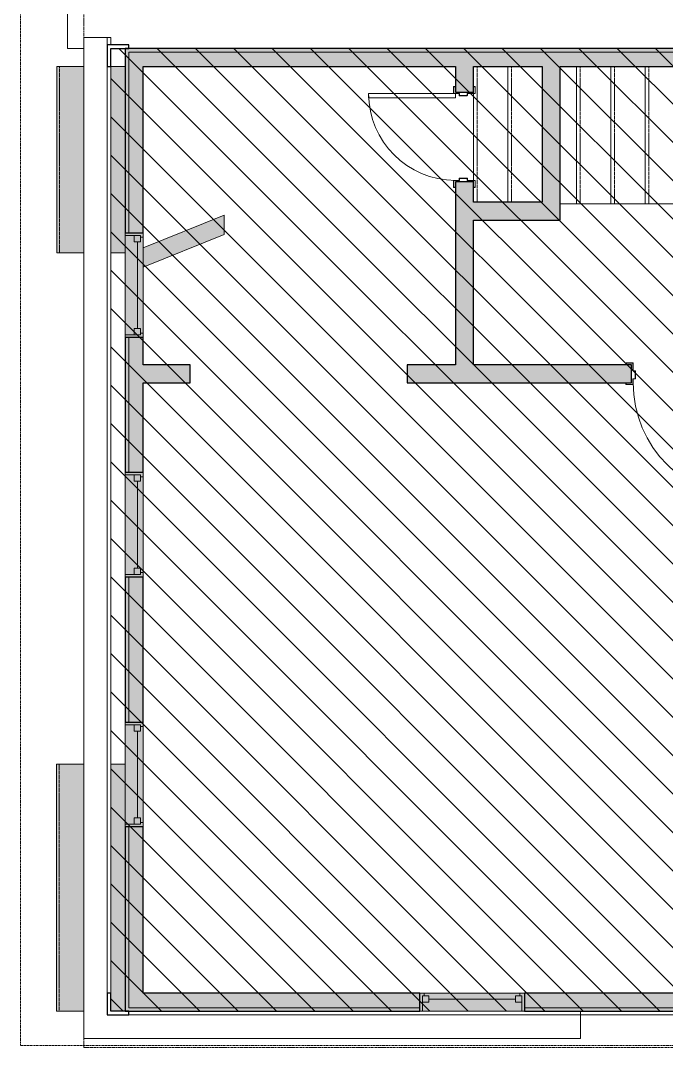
# Model space of a CAD drawing. Header units: inches. Extents: x -356 to 6227, y -17 to 1548.
# Drawn here: x 1926.3 to 2105.1, y 1005.2 to 1289.3 of the extents above; entities that cross this region are included whole.
import ezdxf

# ---------------------------------------------------------------- set-up
doc = ezdxf.new("R2010")
doc.units = ezdxf.units.IN
doc.header["$MEASUREMENT"] = 0
for name, pattern in [('Aligning Line 1_8_', [0.25, 0.125, -0.125]), ('Double Dash 3_8_', [1, 0.375, -0.125, 0.125, -0.125, 0.125, -0.125]), ('Overhead 1_16_', [0.101562, 0.0625, -0.039062])]:
    doc.linetypes.add(name, pattern=pattern)
for name, color, linetype, lineweight in [('A-DETL-GENF-1', 8, 'Continuous', 9), ('A-DETL-THIN', 151, 'Continuous', 9), ('A-DOOR', 31, 'Continuous', 9), ('A-DOOR-FRAM', 31, 'Continuous', 13), ('A-FLOR', 192, 'Continuous', 9), ('A-GENM', 5, 'Continuous', 9), ('A-GLAZ', 151, 'Continuous', 9), ('A-GLAZ-1', 151, 'Continuous', 13), ('A-GLAZ-2', 151, 'Continuous', 15), ('A-WALL', 113, 'Continuous', 9), ('A-WALL-1', 113, 'Continuous', 25), ('C-PROP-LINE', 91, 'Double Dash 3_8_', 13), ('C-TOPO', 7, 'Continuous', 9), ('G-ANNO-SYMB', 111, 'Aligning Line 1_8_', 9), ('G-ANNO-TEXT-1', 145, 'Continuous', 9), ('I-WALL', 2, 'Continuous', 9), ('I-WALL-1', 2, 'Continuous', 25), ('S-STRS', 31, 'Continuous', 9), ('S-STRS-1', 31, 'Overhead 1_16_', 9)]:
    doc.layers.add(name, color=color, linetype=linetype, lineweight=lineweight)

# ---------------------------------------------------------------- blocks, each defined once
blk = doc.blocks.new('M_Double Hung with Trim - 29_ x 60_ _ 23_-822686-AREA DIAGRAM - 2ND FLOOR - EXISTING')
at = {"layer": 'A-GLAZ-1'}
for p, q in [((-13.25, 2.5), (-14.5, 2.5)), ((-13.75, 1.75), (-12, 1.75)), ((-13.75, 0), (-13.75, 1.75)), ((-13.75, 1.75), (-13.25, 1.75)), ((-13.75, 1.75), (-13.75, -2.5)), ((-13.25, 2.5), (-13.25, 1.75)), ((-12, 0), (-12, 1.75)), ((12, 0), (12, 1.75)), ((13.75, 1.75), (12, 1.75)), ((13.25, 2.5), (14.5, 2.5)), ((13.25, 1.75), (13.25, 2.5)), ((13.25, 1.75), (13.75, 1.75)), ((13.75, 0), (13.75, 1.75)), ((13.75, 1.75), (13.75, -2.5)), ((-14.5, -2.5), (-13.75, -2.5)), ((-13.75, 0), (-12, 0)), ((13.75, 0), (12, 0)), ((14.5, -2.5), (13.75, -2.5))]:
    blk.add_line(p, q, dxfattribs=at)
at = {"layer": 'A-GLAZ-2'}
blk.add_line((-12, 0.87), (12, 0.87), dxfattribs=at)
blk = doc.blocks.new('Hollow Metal Frame - 2_ 0_W x 6_-8_H-760311-AREA DIAGRAM - 2ND FLOOR - EXISTING')
at = {"layer": 'A-DOOR'}
for p, q in [((-12, -2.5), (-10.88, -2.5)), ((-12, -26.5), (-12, -2.5)), ((-10.88, -2.5), (-10.88, -26.5)), ((-10.88, -26.5), (-12, -26.5))]:
    blk.add_line(p, q, dxfattribs=at)
blk.add_arc((-12, -2.5), 24, 270, 360, dxfattribs=at)
at = {"layer": 'A-DOOR-FRAM'}
for p, q in [((-14, 2.9), (-14, 2.6)), ((-13.94, 2.6), (-13.94, 2.9)), ((-12.1, 3), (-13.9, 3)), ((-13.9, 2.94), (-12.1, 2.94)), ((-12.06, 2.9), (-12.06, 0.85)), ((-12, 0.85), (-12, 2.9)), ((12, 2.9), (12, 0.85)), ((12.06, 0.85), (12.06, 2.9)), ((13.9, 3), (12.1, 3)), ((12.1, 2.94), (13.9, 2.94)), ((13.94, 2.9), (13.94, 2.6)), ((14, 2.6), (14, 2.9)), ((-13.69, 2.56), (-13.9, 2.56)), ((-13.9, 2.5), (-13.69, 2.5)), ((-13.69, 2.5), (-13.69, 2.56)), ((-11.48, 0.81), (-11.96, 0.81)), ((-11.96, 0.75), (-11.48, 0.75)), ((-11.44, 0.71), (-11.44, -1.33)), ((-11.38, -1.33), (-11.38, 0.71)), ((11.37, 0.71), (11.37, -1.33)), ((11.44, -1.33), (11.44, 0.71)), ((11.96, 0.81), (11.48, 0.81)), ((11.48, 0.75), (11.96, 0.75)), ((13.69, 2.56), (13.69, 2.5)), ((13.9, 2.56), (13.69, 2.56)), ((13.69, 2.5), (13.9, 2.5)), ((-14, -2.6), (-14, -2.9)), ((-13.94, -2.9), (-13.94, -2.6)), ((-13.69, -2.5), (-13.9, -2.5)), ((-13.9, -2.56), (-13.69, -2.56)), ((-13.69, -2.56), (-13.69, -2.5)), ((-12.06, -1.47), (-12.06, -2.9)), ((-12, -2.9), (-12, -1.47)), ((-11.48, -1.37), (-11.96, -1.37)), ((-11.96, -1.43), (-11.48, -1.43)), ((11.96, -1.37), (11.48, -1.37)), ((11.48, -1.43), (11.96, -1.43)), ((12, -1.47), (12, -2.9)), ((12.06, -2.9), (12.06, -1.47)), ((13.9, -2.5), (13.69, -2.5)), ((13.69, -2.5), (13.69, -2.56)), ((13.69, -2.56), (13.9, -2.56)), ((13.94, -2.6), (13.94, -2.9)), ((14, -2.9), (14, -2.6)), ((-12.1, -2.94), (-13.9, -2.94)), ((-13.9, -3), (-12.1, -3)), ((13.9, -2.94), (12.1, -2.94)), ((12.1, -3), (13.9, -3))]:
    blk.add_line(p, q, dxfattribs=at)
for centre, radius, start, end in [((-13.9, 2.9), 0.101, 90, 180), ((-13.9, 2.9), 0.04, 90, 180), ((-12.1, 2.9), 0.101, 360, 90), ((-12.1, 2.9), 0.04, 0, 90), ((12.1, 2.9), 0.101, 90, 180), ((12.1, 2.9), 0.04, 90, 180), ((13.9, 2.9), 0.101, 360, 90), ((13.9, 2.9), 0.04, 0, 90), ((-13.9, 2.6), 0.101, 180, 270), ((-13.9, 2.6), 0.04, 180, 270), ((-11.96, 0.85), 0.101, 180, 270), ((-11.96, 0.85), 0.04, 180, 270), ((-11.48, 0.71), 0.101, 360, 90), ((-11.48, 0.71), 0.04, 360, 90), ((11.48, 0.71), 0.101, 90, 180), ((11.48, 0.71), 0.04, 90, 180), ((11.96, 0.85), 0.04, 270, 0), ((11.96, 0.85), 0.101, 270, 360), ((13.9, 2.6), 0.101, 270, 360), ((13.9, 2.6), 0.04, 270, 360), ((-13.9, -2.6), 0.101, 90, 180), ((-13.9, -2.6), 0.04, 90, 180), ((-11.96, -1.47), 0.101, 90, 180), ((-11.96, -1.47), 0.04, 90, 180), ((-11.48, -1.33), 0.04, 270, 0), ((-11.48, -1.33), 0.101, 270, 360), ((11.48, -1.33), 0.101, 180, 270), ((11.48, -1.33), 0.04, 180, 270), ((11.96, -1.47), 0.101, 0, 90), ((11.96, -1.47), 0.04, 360, 90), ((13.9, -2.6), 0.101, 0, 90), ((13.9, -2.6), 0.04, 0, 90), ((-13.9, -2.9), 0.101, 180, 270), ((-13.9, -2.9), 0.04, 180, 270), ((-12.1, -2.9), 0.04, 270, 360), ((-12.1, -2.9), 0.101, 270, 360), ((12.1, -2.9), 0.101, 180, 270), ((12.1, -2.9), 0.04, 180, 270), ((13.9, -2.9), 0.101, 270, 0), ((13.9, -2.9), 0.04, 270, 360)]:
    blk.add_arc(centre, radius, start, end, dxfattribs=at)
blk = doc.blocks.new('Hollow Metal Frame - 2_ 8_W x 6_-8_H-V7-AREA DIAGRAM - 2ND FLOOR - EXISTING')
at = {"layer": 'A-DOOR'}
for p, q in [((-14.88, 34.5), (-16, 34.5)), ((-16, 34.5), (-16, 2.5)), ((-14.88, 2.5), (-14.88, 34.5)), ((-16, 2.5), (-14.88, 2.5))]:
    blk.add_line(p, q, dxfattribs=at)
blk.add_arc((-16, 2.5), 32, 0, 90, dxfattribs=at)
at = {"layer": 'A-DOOR-FRAM'}
for p, q in [((-18, 2.6), (-18, 2.9)), ((-17.94, 2.9), (-17.94, 2.6)), ((-17.9, 3), (-16.1, 3)), ((-16.1, 2.94), (-17.9, 2.94)), ((-16.06, 1.47), (-16.06, 2.9)), ((-16, 2.9), (-16, 1.47)), ((16, 1.47), (16, 2.9)), ((16.06, 2.9), (16.06, 1.47)), ((16.1, 3), (17.9, 3)), ((17.9, 2.94), (16.1, 2.94)), ((17.94, 2.6), (17.94, 2.9)), ((18, 2.9), (18, 2.6)), ((-17.9, 2.56), (-17.69, 2.56)), ((-17.69, 2.5), (-17.9, 2.5)), ((-17.69, 2.56), (-17.69, 2.5)), ((-15.96, 1.43), (-15.48, 1.43)), ((-15.48, 1.37), (-15.96, 1.37)), ((-15.44, -0.71), (-15.44, 1.33)), ((-15.38, 1.33), (-15.38, -0.71)), ((15.37, -0.71), (15.37, 1.33)), ((15.44, 1.33), (15.44, -0.71)), ((15.48, 1.43), (15.96, 1.43)), ((15.96, 1.37), (15.48, 1.37)), ((17.69, 2.56), (17.9, 2.56)), ((17.69, 2.5), (17.69, 2.56)), ((17.9, 2.5), (17.69, 2.5)), ((-18, -2.9), (-18, -2.6)), ((-17.94, -2.6), (-17.94, -2.9)), ((-17.9, -2.5), (-17.69, -2.5)), ((-17.69, -2.56), (-17.9, -2.56)), ((-17.69, -2.5), (-17.69, -2.56)), ((-16.06, -2.9), (-16.06, -0.85)), ((-16, -0.85), (-16, -2.9)), ((-15.96, -0.75), (-15.48, -0.75)), ((-15.48, -0.81), (-15.96, -0.81)), ((15.48, -0.75), (15.96, -0.75)), ((15.96, -0.81), (15.48, -0.81)), ((16, -2.9), (16, -0.85)), ((16.06, -0.85), (16.06, -2.9)), ((17.69, -2.5), (17.9, -2.5)), ((17.69, -2.56), (17.69, -2.5)), ((17.9, -2.56), (17.69, -2.56)), ((17.94, -2.9), (17.94, -2.6)), ((18, -2.6), (18, -2.9)), ((-17.9, -2.94), (-16.1, -2.94)), ((-16.1, -3), (-17.9, -3)), ((16.1, -2.94), (17.9, -2.94)), ((17.9, -3), (16.1, -3))]:
    blk.add_line(p, q, dxfattribs=at)
for centre, radius, start, end in [((-17.9, 2.9), 0.101, 90, 180), ((-17.9, 2.9), 0.04, 90, 180), ((-16.1, 2.9), 0.101, 0, 90), ((-16.1, 2.9), 0.04, 0, 90), ((16.1, 2.9), 0.101, 90, 180), ((16.1, 2.9), 0.04, 90, 180), ((17.9, 2.9), 0.101, 360, 90), ((17.9, 2.9), 0.04, 360, 90), ((-17.9, 2.6), 0.101, 180, 270), ((-17.9, 2.6), 0.04, 180, 270), ((-15.96, 1.47), 0.101, 180, 270), ((-15.96, 1.47), 0.04, 180, 270), ((-15.48, 1.33), 0.101, 0, 90), ((-15.48, 1.33), 0.04, 0, 90), ((15.48, 1.33), 0.101, 90, 180), ((15.48, 1.33), 0.04, 90, 180), ((15.96, 1.47), 0.101, 270, 360), ((15.96, 1.47), 0.04, 270, 360), ((17.9, 2.6), 0.04, 270, 360), ((17.9, 2.6), 0.101, 270, 360), ((-17.9, -2.6), 0.101, 90, 180), ((-17.9, -2.6), 0.04, 90, 180), ((-15.96, -0.85), 0.101, 90, 180), ((-15.96, -0.85), 0.04, 90, 180), ((-15.48, -0.71), 0.101, 270, 360), ((-15.48, -0.71), 0.04, 270, 360), ((15.48, -0.71), 0.101, 180, 270), ((15.48, -0.71), 0.04, 180, 270), ((15.96, -0.85), 0.101, 0, 90), ((15.96, -0.85), 0.04, 0, 90), ((17.9, -2.6), 0.101, 360, 90), ((17.9, -2.6), 0.04, 0, 90), ((-17.9, -2.9), 0.101, 180, 270), ((-17.9, -2.9), 0.04, 180, 270), ((-16.1, -2.9), 0.101, 270, 360), ((-16.1, -2.9), 0.04, 270, 0), ((16.1, -2.9), 0.101, 180, 270), ((16.1, -2.9), 0.04, 180, 270), ((17.9, -2.9), 0.04, 270, 360), ((17.9, -2.9), 0.101, 270, 0)]:
    blk.add_arc(centre, radius, start, end, dxfattribs=at)
blk = doc.blocks.new('M_Double Hung with Trim - 29_ x 60_ _ 23_-822687-AREA DIAGRAM - 2ND FLOOR - EXISTING')
at = {"layer": 'A-GLAZ-1'}
for p, q in [((-14.5, 2.5), (-13.75, 2.5)), ((-13.75, -1.75), (-13.75, 2.5)), ((-13.75, 0), (-13.75, -1.75)), ((-13.75, 0), (-12, 0)), ((-12, 0), (-12, -1.75)), ((12, 0), (12, -1.75)), ((13.75, 0), (12, 0)), ((13.75, -1.75), (13.75, 2.5)), ((14.5, 2.5), (13.75, 2.5)), ((13.75, 0), (13.75, -1.75)), ((-13.25, -2.5), (-14.5, -2.5)), ((-13.75, -1.75), (-12, -1.75)), ((-13.75, -1.75), (-13.25, -1.75)), ((-13.25, -2.5), (-13.25, -1.75)), ((13.75, -1.75), (12, -1.75)), ((13.25, -1.75), (13.75, -1.75)), ((13.25, -1.75), (13.25, -2.5)), ((13.25, -2.5), (14.5, -2.5))]:
    blk.add_line(p, q, dxfattribs=at)
at = {"layer": 'A-GLAZ-2'}
blk.add_line((-12, -0.87), (12, -0.87), dxfattribs=at)
blk = doc.blocks.new('Generic Models 3 - Generic Models 3-708446-AREA DIAGRAM - 2ND FLOOR - EXISTING')
at = {"layer": 'A-GENM'}
for p, q in [((1284.61, -66.29), (1007.76, -66.29)), ((1007.76, -66.29), (1007.76, -203.77)), ((1284.61, -66.29), (1284.61, -72.77)), ((1020.24, -72.77), (1276.61, -72.77)), ((1020.24, -72.77), (1276.61, -72.77)), ((1276.61, -73.77), (1020.24, -73.77)), ((1282.61, -72.77), (1284.61, -72.77)), ((1282.61, -72.77), (1284.61, -72.77)), ((1284.61, -73.77), (1282.61, -73.77)), ((1284.61, -72.77), (1284.61, -73.77)), ((1014.24, -203.77), (1014.24, -78.77)), ((1014.24, -78.77), (1014.24, -203.77)), ((1007.76, -203.77), (1014.24, -203.77)), ((1014.24, -203.77), (1014.24, -552.52)), ((1014.24, -203.77), (1015.24, -203.77))]:
    blk.add_line(p, q, dxfattribs=at)
blk = doc.blocks.new('Walls 1 - Walls 1-766609-AREA DIAGRAM - 2ND FLOOR - EXISTING')
at = {"layer": 'A-WALL-1'}
for p, q in [((1020.24, -72.77), (1014.24, -72.77)), ((1014.24, -72.77), (1014.24, -78.77)), ((1015.24, -78.77), (1015.24, -73.77)), ((1015.24, -73.77), (1020.24, -73.77)), ((1020.24, -73.77), (1020.24, -72.77)), ((1282.61, -72.77), (1276.61, -72.77)), ((1276.61, -72.77), (1276.61, -73.77)), ((1276.61, -73.77), (1281.61, -73.77)), ((1281.61, -73.77), (1281.61, -78.77)), ((1282.61, -78.77), (1282.61, -72.77)), ((1014.24, -78.77), (1015.24, -78.77)), ((1281.61, -78.77), (1282.61, -78.77))]:
    blk.add_line(p, q, dxfattribs=at)
blk = doc.blocks.new('Family - ___-731760-AREA DIAGRAM - 2ND FLOOR - EXISTING')
at = {"layer": 'C-PROP-LINE'}
for p in [(1336.61, -66.29), (1005.24, -995.43)]:
    blk.add_line(p, (1005.24, -66.29), dxfattribs=at)

msp = doc.modelspace()

# ---------------------------------------------------------------- hatches: boundary and pattern name
at = {"layer": 'A-DETL-GENF-1'}
h = msp.add_hatch(dxfattribs=at)
h.set_pattern_fill('FP_5', color=256, style=0, pattern_type=2)
h.set_pattern_definition([(135, (1877.5226, 0), (-5.3033, -5.3033), [])])
h.paths.add_polyline_path([(1951.29, 1015.24), (2433.29, 1015.24), (2433.29, 1258.36), (2455.79, 1258.36), (2455.79, 1281.61), (1951.29, 1281.61), (1951.29, 1076.08)], flags=0)
at = {"layer": 'I-WALL'}
h = msp.add_hatch(color=256, dxfattribs=at)
h.paths.add_polyline_path([(1955.29, 1280.61), (2187.91, 1280.61), (2187.91, 1281.61), (1955.29, 1281.61), (1955.29, 1281.42)], flags=0)
h.paths.add_polyline_path([(2216.66, 1280.61), (2325.91, 1280.61), (2325.91, 1281.61), (2216.66, 1281.61)], flags=0)
h.paths.add_polyline_path([(2389.39, 1280.61), (2455.79, 1280.61), (2455.79, 1281.61), (2360.91, 1281.61), (2360.91, 1280.61)], flags=0)
h.paths.add_polyline_path([(2540.51, 1280.61), (2562.29, 1280.61), (2562.29, 1281.61), (2531.79, 1281.61), (2531.79, 1280.61), (2532.04, 1280.61)], flags=0)
h.paths.add_polyline_path([(2586.29, 1280.61), (2653.16, 1280.61), (2653.16, 1281.61), (2586.29, 1281.61)], flags=0)
h.paths.add_polyline_path([(2763.25, 1280.61), (2763.29, 1280.63), (2763.29, 1281.61), (2710.16, 1281.61), (2710.16, 1280.61), (2762.2, 1280.61)], flags=0)
h = msp.add_hatch(color=256, dxfattribs=at)
h.paths.add_polyline_path([(1956.29, 1016.24), (1956.29, 1066.24), (1955.29, 1066.24), (1955.29, 1016.24)], flags=0)
h.paths.add_polyline_path([(1955.29, 1095.24), (1956.29, 1095.24), (1956.29, 1135.36), (1955.29, 1135.36)], flags=0)
h.paths.add_polyline_path([(1955.29, 1164.36), (1956.29, 1164.36), (1956.29, 1201.61), (1955.29, 1201.61)], flags=0)
h.paths.add_polyline_path([(1956.29, 1230.61), (1956.29, 1280.61), (1955.29, 1280.61), (1955.29, 1230.61)], flags=0)
h = msp.add_hatch(color=256, dxfattribs=at)
h.paths.add_polyline_path([(2026.72, 1276.61), (2187.91, 1276.61), (2187.91, 1280.61), (1956.29, 1280.61), (1956.29, 1276.61), (1960.29, 1276.61)], flags=0)
h.paths.add_polyline_path([(2219.16, 1276.61), (2325.91, 1276.61), (2325.91, 1280.61), (2216.66, 1280.61), (2216.66, 1276.61)], flags=0)
h.paths.add_polyline_path([(2360.91, 1276.61), (2455.79, 1276.61), (2455.79, 1280.61), (2360.91, 1280.61)], flags=0)
h.paths.add_polyline_path([(2540.51, 1276.61), (2562.29, 1276.61), (2562.29, 1280.61), (2531.79, 1280.61), (2531.79, 1276.61), (2534.29, 1276.61)], flags=0)
h.paths.add_polyline_path([(2586.29, 1276.61), (2653.16, 1276.61), (2653.16, 1280.61), (2586.29, 1280.61)], flags=0)
h.paths.add_polyline_path([(2710.16, 1276.61), (2759.29, 1276.61), (2759.29, 1280.61), (2710.16, 1280.61)], flags=0)
h = msp.add_hatch(color=256, dxfattribs=at)
h.paths.add_polyline_path([(1956.29, 1020.24), (1960.29, 1020.24), (1960.29, 1066.24), (1956.29, 1066.24)], flags=0)
h.paths.add_polyline_path([(1960.29, 1095.24), (1960.29, 1135.36), (1956.29, 1135.36), (1956.29, 1095.24)], flags=0)
h.paths.add_polyline_path([(1956.29, 1164.36), (1960.29, 1164.36), (1960.29, 1201.61), (1956.29, 1201.61)], flags=0)
h.paths.add_polyline_path([(1956.29, 1230.61), (1960.29, 1230.61), (1960.29, 1276.61), (1956.29, 1276.61), (1956.29, 1249.77)], flags=0)
h = msp.add_hatch(color=256, dxfattribs=at)
h.paths.add_polyline_path([(2051.66, 1194.11), (2051.66, 1244.67), (2046.66, 1244.67), (2046.66, 1194.11)], flags=0)
h.paths.add_polyline_path([(2046.66, 1269.55), (2051.66, 1269.55), (2051.66, 1276.61), (2046.66, 1276.61)], flags=0)
for points in [[(2070.66, 1239.11), (2075.66, 1239.11), (2075.66, 1276.61), (2070.66, 1276.61), (2070.66, 1249.77)], [(2051.66, 1234.11), (2075.66, 1234.11), (2075.66, 1239.11), (2051.66, 1239.11)], [(1960.29, 1221.06), (1982.66, 1230.1), (1982.66, 1235.49), (1960.29, 1226.45)], [(1955.29, 1201.61), (1960.29, 1201.61), (1960.29, 1230.61), (1955.29, 1230.61), (1955.29, 1203.49)], [(1973.29, 1189.11), (1973.29, 1194.11), (1960.29, 1194.11), (1960.29, 1189.11)], [(1960.29, 1135.36), (1960.29, 1164.36), (1955.29, 1164.36), (1955.29, 1135.36), (1956.29, 1135.36)], [(1960.29, 1066.24), (1960.29, 1095.24), (1955.29, 1095.24), (1955.29, 1066.24), (1956.29, 1066.24)], [(2065.79, 1015.24), (2065.79, 1020.24), (2036.79, 1020.24), (2036.79, 1015.24), (2055.91, 1015.24)]]:
    msp.add_hatch(color=256, dxfattribs=at).paths.add_polyline_path(points, flags=0)
h = msp.add_hatch(color=256, dxfattribs=at)
h.paths.add_polyline_path([(2033.29, 1189.11), (2095.41, 1189.11), (2095.41, 1194.11), (2033.29, 1194.11)], flags=0)
h.paths.add_polyline_path([(2128.29, 1189.11), (2170.79, 1189.11), (2170.79, 1194.11), (2128.29, 1194.11)], flags=0)
h.paths.add_polyline_path([(2203.66, 1189.11), (2221.66, 1189.11), (2221.66, 1194.11), (2203.66, 1194.11)], flags=0)
h = msp.add_hatch(color=256, dxfattribs=at)
h.paths.add_polyline_path([(1956.29, 1016.24), (2036.79, 1016.24), (2036.79, 1020.24), (1956.29, 1020.24), (1956.29, 1017.76)], flags=0)
h.paths.add_polyline_path([(2187.29, 1016.24), (2187.29, 1020.24), (2065.79, 1020.24), (2065.79, 1016.24), (2147.61, 1016.24)], flags=0)
h.paths.add_polyline_path([(2240.79, 1016.24), (2240.79, 1020.24), (2216.29, 1020.24), (2216.29, 1016.24)], flags=0)
h.paths.add_polyline_path([(2338.79, 1016.24), (2338.79, 1020.24), (2269.79, 1020.24), (2269.79, 1016.24)], flags=0)
h.paths.add_polyline_path([(2367.79, 1016.24), (2472.79, 1016.24), (2472.79, 1020.24), (2367.79, 1020.24)], flags=0)
h.paths.add_polyline_path([(2529.79, 1016.24), (2611.54, 1016.24), (2611.54, 1020.24), (2529.79, 1020.24)], flags=0)
h.paths.add_polyline_path([(2629.54, 1016.24), (2630.54, 1016.24), (2630.54, 1020.24), (2629.54, 1020.24)], flags=0)
h.paths.add_polyline_path([(2705.04, 1016.24), (2705.04, 1020.24), (2704.04, 1020.24), (2704.04, 1016.24)], flags=0)
h.paths.add_polyline_path([(2762.89, 1016.24), (2763.29, 1016.24), (2763.29, 1020.24), (2723.04, 1020.24), (2723.04, 1016.24), (2752.06, 1016.24)], flags=0)
h = msp.add_hatch(color=256, dxfattribs=at)
h.paths.add_polyline_path([(1955.29, 1015.24), (2036.79, 1015.24), (2036.79, 1016.24), (1955.29, 1016.24)], flags=0)
h.paths.add_polyline_path([(2065.79, 1015.24), (2187.29, 1015.24), (2187.29, 1016.24), (2065.79, 1016.24)], flags=0)
h.paths.add_polyline_path([(2240.79, 1015.24), (2240.79, 1016.24), (2216.29, 1016.24), (2216.29, 1015.24)], flags=0)
h.paths.add_polyline_path([(2269.79, 1015.24), (2338.79, 1015.24), (2338.79, 1016.24), (2269.79, 1016.24)], flags=0)
h.paths.add_polyline_path([(2367.79, 1015.24), (2472.79, 1015.24), (2472.79, 1016.24), (2367.79, 1016.24)], flags=0)
h.paths.add_polyline_path([(2529.79, 1015.24), (2611.54, 1015.24), (2611.54, 1016.24), (2529.79, 1016.24)], flags=0)
h.paths.add_polyline_path([(2723.04, 1015.24), (2764.29, 1015.24), (2764.29, 1016.24), (2723.04, 1016.24)], flags=0)
h.paths.add_polyline_path([(2629.54, 1015.24), (2630.54, 1015.24), (2630.54, 1016.24), (2629.54, 1016.24)], flags=0)
h.paths.add_polyline_path([(2705.04, 1015.24), (2705.04, 1016.24), (2704.04, 1016.24), (2704.04, 1015.24)], flags=0)
at = {"layer": 'S-STRS'}
for points in [[(1936.35, 1225.11), (1943.81, 1225.11), (1943.81, 1276.61), (1936.35, 1276.61), (1936.35, 1249.77)], [(1955.29, 1225.11), (1955.29, 1276.61), (1951.29, 1276.61), (1951.29, 1225.11), (1955.17, 1225.11)], [(1936.29, 1015.24), (1943.81, 1015.24), (1943.81, 1083.61), (1936.29, 1083.61), (1936.29, 1076.08)], [(1955.04, 1015.24), (1955.29, 1015.24), (1955.29, 1083.61), (1951.29, 1083.61), (1951.29, 1015.24)]]:
    msp.add_hatch(color=256, dxfattribs=at).paths.add_polyline_path(points, flags=0)

# ---------------------------------------------------------------- linework, layer by layer
at = {"layer": 'A-DETL-THIN'}
for p, q in [((2455.79, 1281.61), (1951.29, 1281.61)), ((1951.29, 1281.61), (1951.29, 1015.24)), ((1951.29, 1015.24), (2433.29, 1015.24))]:
    msp.add_line(p, q, dxfattribs=at)
at = {"layer": 'A-FLOR'}
for p, q in [((2051.66, 1269.16), (2051.66, 1269.55)), ((2051.66, 1245.11), (2051.66, 1269.11)), ((2051.66, 1244.67), (2051.66, 1245.06)), ((2175.16, 1238.61), (2075.66, 1238.61))]:
    msp.add_line(p, q, dxfattribs=at)
at = {"layer": 'A-WALL'}
for p, q in [((2187.91, 1280.61), (1956.29, 1280.61)), ((1956.29, 1280.61), (1956.29, 1230.61)), ((1956.29, 1201.61), (1956.29, 1164.36)), ((1956.29, 1135.36), (1956.29, 1095.24)), ((1956.29, 1066.24), (1956.29, 1016.24)), ((1956.29, 1016.24), (2036.79, 1016.24)), ((2065.79, 1016.24), (2187.29, 1016.24))]:
    msp.add_line(p, q, dxfattribs=at)
at = {"layer": 'C-TOPO'}
for p, q in [((1939.35, 1281.61), (1939.35, 1336.61)), ((1939.35, 1336.61), (1939.35, 1281.61)), ((1943.81, 1281.61), (1939.35, 1281.61)), ((1939.35, 1281.61), (1943.81, 1281.61))]:
    msp.add_line(p, q, dxfattribs=at)
at = {"layer": 'G-ANNO-SYMB'}
for p, q in [((1926.33, 1005.8), (1926.33, 1336.61)), ((2868.75, 1005.8), (1926.33, 1005.8))]:
    msp.add_line(p, q, dxfattribs=at)
at = {"layer": 'G-ANNO-TEXT-1'}
msp.add_arc((2050.47, 1230.56), 202.51, 333.777, 90, dxfattribs=at)
at = {"layer": 'I-WALL'}
for p, q in [((1960.29, 1226.45), (1982.66, 1235.49)), ((1982.66, 1230.1), (1982.66, 1235.49)), ((1955.29, 1201.61), (1955.29, 1230.61)), ((1960.29, 1230.61), (1960.29, 1201.61)), ((1982.66, 1230.1), (1960.29, 1221.06)), ((1955.29, 1135.36), (1955.29, 1164.36)), ((1960.29, 1164.36), (1960.29, 1135.36)), ((1955.29, 1066.24), (1955.29, 1095.24)), ((1960.29, 1095.24), (1960.29, 1066.24)), ((2036.79, 1020.24), (2065.79, 1020.24)), ((2065.79, 1015.24), (2036.79, 1015.24))]:
    msp.add_line(p, q, dxfattribs=at)
at = {"layer": 'I-WALL-1'}
for p, q in [((2187.91, 1281.61), (1955.29, 1281.61)), ((1955.29, 1281.61), (1955.29, 1230.61)), ((1960.29, 1276.61), (2046.66, 1276.61)), ((1960.29, 1230.61), (1960.29, 1276.61)), ((2046.66, 1276.61), (2046.66, 1269.55)), ((2051.66, 1276.61), (2070.66, 1276.61)), ((2051.66, 1269.55), (2051.66, 1276.61)), ((2070.66, 1276.61), (2070.66, 1239.11)), ((2075.66, 1276.61), (2187.91, 1276.61)), ((2075.66, 1234.11), (2075.66, 1276.61)), ((2046.66, 1269.55), (2051.66, 1269.55)), ((2051.66, 1244.67), (2046.66, 1244.67)), ((2046.66, 1244.67), (2046.66, 1194.11)), ((2051.66, 1239.11), (2051.66, 1244.67)), ((2070.66, 1239.11), (2051.66, 1239.11)), ((2051.66, 1194.11), (2051.66, 1234.11)), ((2051.66, 1234.11), (2075.66, 1234.11)), ((1955.29, 1230.61), (1960.29, 1230.61)), ((1960.29, 1201.61), (1955.29, 1201.61)), ((1955.29, 1201.61), (1955.29, 1164.36)), ((1960.29, 1194.11), (1960.29, 1201.61)), ((1973.29, 1194.11), (1960.29, 1194.11)), ((1973.29, 1189.11), (1973.29, 1194.11)), ((2046.66, 1194.11), (2033.29, 1194.11)), ((2033.29, 1194.11), (2033.29, 1189.11)), ((2095.41, 1194.11), (2051.66, 1194.11)), ((2095.41, 1189.11), (2095.41, 1194.11)), ((1960.29, 1164.36), (1960.29, 1189.11)), ((1960.29, 1189.11), (1973.29, 1189.11)), ((2033.29, 1189.11), (2095.41, 1189.11)), ((1955.29, 1164.36), (1960.29, 1164.36)), ((1960.29, 1135.36), (1955.29, 1135.36)), ((1955.29, 1135.36), (1955.29, 1095.24)), ((1960.29, 1095.24), (1960.29, 1135.36)), ((1955.29, 1095.24), (1960.29, 1095.24)), ((1960.29, 1066.24), (1955.29, 1066.24)), ((1955.29, 1066.24), (1955.29, 1015.24)), ((1960.29, 1020.24), (1960.29, 1066.24)), ((2036.79, 1020.24), (1960.29, 1020.24)), ((2036.79, 1015.24), (2036.79, 1020.24)), ((2131.29, 1020.24), (2065.79, 1020.24)), ((2065.79, 1020.24), (2065.79, 1015.24)), ((1955.29, 1015.24), (2036.79, 1015.24)), ((2065.79, 1015.24), (2187.29, 1015.24))]:
    msp.add_line(p, q, dxfattribs=at)
at = {"layer": 'S-STRS'}
for p, q in [((1936.35, 1276.61), (1936.35, 1225.11)), ((1936.35, 1276.61), (1943.81, 1276.61)), ((1951.29, 1276.61), (1955.29, 1276.61)), ((2061.16, 1276.61), (2061.16, 1239.11)), ((2070.66, 1276.61), (2070.66, 1239.11)), ((2080.16, 1276.61), (2080.16, 1238.61)), ((2089.66, 1276.61), (2089.66, 1238.61)), ((2099.16, 1276.61), (2099.16, 1238.61)), ((1936.35, 1225.11), (1943.81, 1225.11)), ((1951.29, 1225.11), (1955.29, 1225.11)), ((1936.29, 1083.61), (1936.29, 1015.24)), ((1936.29, 1083.61), (1943.81, 1083.61)), ((1951.29, 1083.61), (1955.29, 1083.61)), ((1936.29, 1015.24), (1943.81, 1015.24))]:
    msp.add_line(p, q, dxfattribs=at)
at = {"layer": 'S-STRS-1'}
for p, q in [((1937.1, 1276.61), (1937.1, 1225.11)), ((2052.66, 1276.61), (2052.66, 1239.11)), ((2062.16, 1276.61), (2062.16, 1239.11)), ((2081.16, 1276.61), (2081.16, 1238.61)), ((2090.66, 1276.61), (2090.66, 1238.61)), ((2100.16, 1276.61), (2100.16, 1238.61)), ((1937.04, 1083.61), (1937.04, 1015.24))]:
    msp.add_line(p, q, dxfattribs=at)

# ---------------------------------------------------------------- block references
at = {"layer": 'A-DOOR'}
for name, p, rotation in [('Hollow Metal Frame - 2_ 0_W x 6_-8_H-760311-AREA DIAGRAM - 2ND FLOOR - EXISTING', (2049.16, 1257.11), 270.0000000000001), ('Hollow Metal Frame - 2_ 8_W x 6_-8_H-V7-AREA DIAGRAM - 2ND FLOOR - EXISTING', (2111.85, 1191.61), 180)]:
    msp.add_blockref(name, p, dxfattribs=dict(at, rotation=rotation))
at = {"layer": 'A-GENM', "rotation": 90.00000000000031}
msp.add_blockref('Generic Models 3 - Generic Models 3-708446-AREA DIAGRAM - 2ND FLOOR - EXISTING', (1877.52, 0), dxfattribs=at)
at = {"layer": 'A-GLAZ'}
for name, p, rotation in [('M_Double Hung with Trim - 29_ x 60_ _ 23_-822686-AREA DIAGRAM - 2ND FLOOR - EXISTING', (1957.79, 1216.11), 270.0000000000001), ('M_Double Hung with Trim - 29_ x 60_ _ 23_-822686-AREA DIAGRAM - 2ND FLOOR - EXISTING', (1957.79, 1149.86), 270.0000000000001), ('M_Double Hung with Trim - 29_ x 60_ _ 23_-822686-AREA DIAGRAM - 2ND FLOOR - EXISTING', (1957.79, 1080.74), 270.0000000000001), ('M_Double Hung with Trim - 29_ x 60_ _ 23_-822687-AREA DIAGRAM - 2ND FLOOR - EXISTING', (2051.29, 1017.74), 180)]:
    msp.add_blockref(name, p, dxfattribs=dict(at, rotation=rotation))
at = {"layer": 'A-WALL', "rotation": 90.00000000000031}
msp.add_blockref('Walls 1 - Walls 1-766609-AREA DIAGRAM - 2ND FLOOR - EXISTING', (1877.52, 0), dxfattribs=at)
at = {"layer": 'C-PROP-LINE', "rotation": 90.00000000000031}
msp.add_blockref('Family - ___-731760-AREA DIAGRAM - 2ND FLOOR - EXISTING', (1877.52, 0), dxfattribs=at)

doc.saveas('drawing.dxf')
